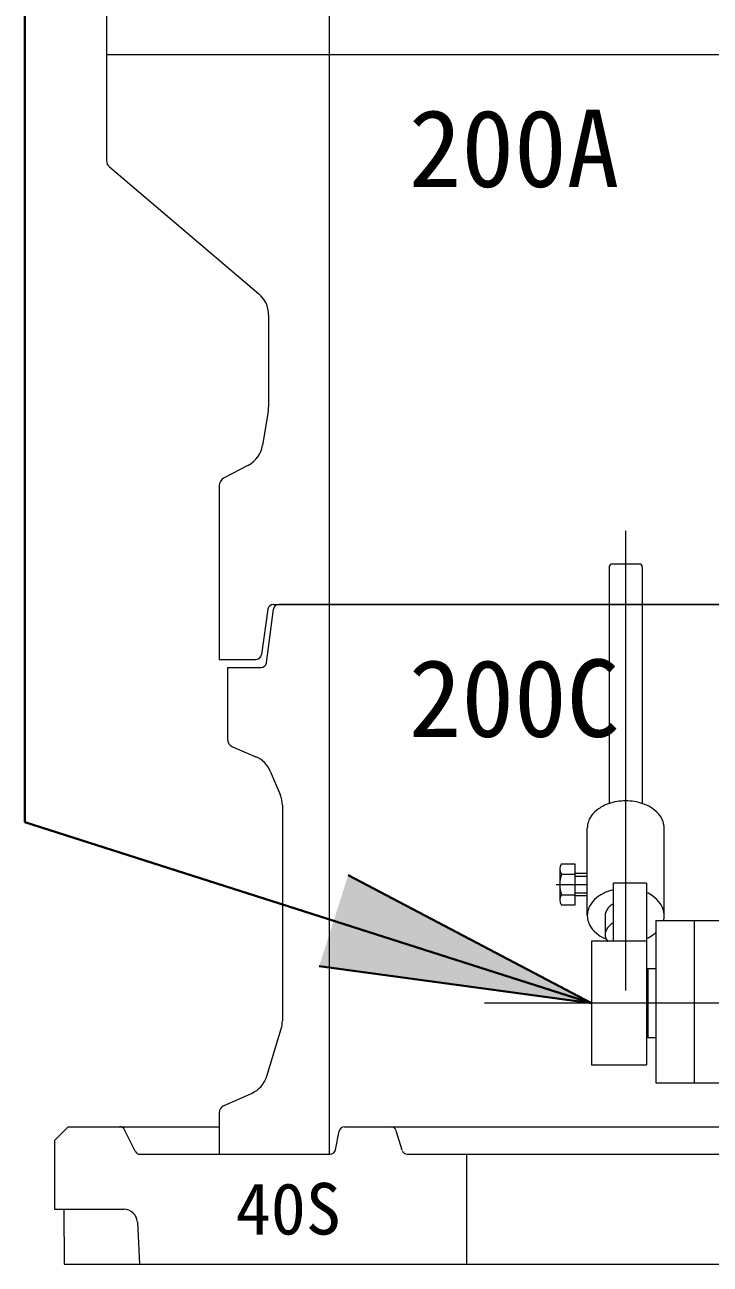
# Model space of a CAD drawing. Units: millimetres at full size, sheet at 1:20; details may follow other scales. Extents: x -5803 to 5817, y -3160 to 3160.
# Drawn here: x -3708.8 to -3459.3, y 1990 to 2440.8 of the extents above; entities that cross this region are included whole.
import ezdxf
from ezdxf.enums import TextEntityAlignment as Align

# ---------------------------------------------------------------- set-up
doc = ezdxf.new("R2010")
doc.units = ezdxf.units.MM
doc.header["$LTSCALE"] = 20
for name, color, linetype, lineweight in [('0-7_TEMP01', 3, 'Continuous', 18), ('0-9_躯体', 7, 'Continuous', 9), ('0-E_寸法', 1, 'Continuous', 40), ('1-3_補修弁', 7, 'Continuous', 9)]:
    doc.layers.add(name, color=color, linetype=linetype, lineweight=lineweight)
doc.layers.add('0-F_注釈', color=1, linetype='Continuous')
doc.styles.add('ＭＳ ゴシック', font='')
doc.styles.get('ＭＳ ゴシック').set_extended_font_data('MS Gothic')

msp = doc.modelspace()

# ---------------------------------------------------------------- linework, layer by layer
at = {"layer": '0-7_TEMP01'}
for p, q in [((-3490.06, 2089.54), (-3490.06, 2256.73)), ((-3515.42, 2128.11), (-3504.07, 2128.11)), ((-3227.56, 2084.99), (-3541.46, 2084.99))]:
    msp.add_line(p, q, dxfattribs=at)
at = {"layer": '0-9_躯体'}
for p, q in [((-3679.07, 2479.98), (-3679.07, 2429.98)), ((-3598.06, 2479.98), (-3598.06, 2429.98)), ((-3679.07, 2429.98), (-3348.06, 2429.98)), ((-3679.07, 2429.98), (-3679.07, 2391.39)), ((-3598.06, 2429.98), (-3598.06, 2229.98)), ((-3677.99, 2389.09), (-3623.66, 2342.98)), ((-3620.07, 2335.3), (-3620.07, 2301.81)), ((-3620.2, 2300.16), (-3622.26, 2287.85)), ((-3627.41, 2280.66), (-3636.48, 2275.83)), ((-3638.07, 2273.19), (-3638.07, 2229.98)), ((-3638.07, 2229.98), (-3638.07, 2209.99)), ((-3620.31, 2228.26), (-3622.63, 2211.7)), ((-3620.84, 2208.72), (-3618.3, 2228.24)), ((-3618.33, 2229.98), (-3348.06, 2229.98)), ((-3348.06, 2229.98), (-3616.31, 2229.98)), ((-3598.06, 2229.98), (-3598.06, 2029.98)), ((-3638.07, 2209.99), (-3624.61, 2209.99)), ((-3635.07, 2206.99), (-3622.83, 2206.99)), ((-3635.07, 2206.99), (-3635.07, 2180.96)), ((-3633.25, 2178.2), (-3624.75, 2174.56)), ((-3619.49, 2169.3), (-3615.88, 2160.87)), ((-3615.06, 2156.93), (-3615.06, 2078.47)), ((-3620.72, 2058.39), (-3615.5, 2075.56)), ((-3636.27, 2047.77), (-3626.29, 2052.14)), ((-3638.07, 2045.02), (-3638.07, 2029.98)), ((-3698.06, 2034.99), (-3693.07, 2039.99)), ((-3693.07, 2039.99), (-3673.06, 2039.99)), ((-3673.06, 2039.99), (-3638.07, 2039.99)), ((-3668.62, 2031.09), (-3672.51, 2038.88)), ((-3595.74, 2031.59), (-3594.39, 2038.37)), ((-3592.43, 2039.99), (-3348.06, 2039.99)), ((-3571.49, 2031.41), (-3573.64, 2038.56)), ((-3698.06, 2034.99), (-3698.06, 2009.99)), ((-3666.83, 2029.98), (-3597.7, 2029.98)), ((-3638.07, 2029.98), (-3597.7, 2029.98)), ((-3569.58, 2029.98), (-3348.06, 2029.98)), ((-3569.58, 2029.98), (-3348.06, 2029.98)), ((-3548.06, 2029.98), (-3548.06, 1989.99)), ((-3698.06, 2009.99), (-3672.83, 2009.99)), ((-3694.62, 2009.99), (-3694.47, 1989.99)), ((-3667.83, 2005.23), (-3667.07, 1989.99)), ((-3694.47, 1989.99), (-3348.06, 1989.99))]:
    msp.add_line(p, q, dxfattribs=at)
for centre, radius, start, end in [((-3676.06, 2391.39), 3, 180, 230.195), ((-3630.06, 2335.3), 10, 0, 50.194), ((-3630.06, 2301.81), 10, 350.538, 0), ((-3632.12, 2289.49), 10, 298.072, 350.538), ((-3635.07, 2273.19), 3, 118.073, 180), ((-3618.33, 2227.98), 2, 90, 172.001), ((-3616.31, 2227.98), 2, 90, 172.569), ((-3624.61, 2211.99), 2, 270, 352.001), ((-3622.83, 2208.98), 2, 270, 352.569), ((-3632.07, 2180.96), 3, 180, 246.801), ((-3628.68, 2165.36), 10, 23.199, 66.801), ((-3625.07, 2156.93), 10, 0, 23.199), ((-3625.07, 2078.47), 10, 343.072, 0), ((-3630.3, 2061.3), 10, 293.629, 343.072), ((-3635.07, 2045.02), 3, 113.629, 180), ((-3674.3, 2037.99), 2, 26.565, 90), ((-3592.43, 2037.99), 2, 90, 168.691), ((-3575.55, 2037.99), 2, 16.7, 90), ((-3666.83, 2031.98), 2, 206.565, 270), ((-3597.7, 2031.98), 2, 270, 348.691), ((-3569.58, 2031.98), 2, 196.7, 270), ((-3672.83, 2004.98), 5, 2.862, 90)]:
    msp.add_arc(centre, radius, start, end, dxfattribs=at)
at = {"layer": '0-E_寸法'}
for p, q in [((-3708.83, 2150.77), (-3708.83, 2630.71)), ((-3502.56, 2084.99), (-3708.83, 2150.77)), ((-3502.56, 2084.99), (-3591.11, 2131.45)), ((-3502.56, 2084.99), (-3601.67, 2098.36))]:
    msp.add_line(p, q, dxfattribs=at)
msp.add_solid([(-3601.67, 2098.36), (-3591.11, 2131.45), (-3502.56, 2084.99)], dxfattribs=at)
at = {"layer": '1-3_補修弁'}
for p, q in [((-3496.06, 2243.65), (-3496.06, 2157.57)), ((-3485.07, 2244.64), (-3495.07, 2244.64)), ((-3484.06, 2243.65), (-3484.06, 2157.57)), ((-3504.07, 2116.8), (-3504.07, 2148.62)), ((-3476.06, 2116.8), (-3476.06, 2148.62)), ((-3514.07, 2133.74), (-3514.07, 2122.5)), ((-3513.47, 2135.62), (-3508.56, 2135.62)), ((-3508.56, 2135.62), (-3508.56, 2120.61)), ((-3513.49, 2131.87), (-3508.56, 2131.87)), ((-3504.07, 2132.11), (-3508.56, 2132.11)), ((-3508.56, 2131.12), (-3504.07, 2131.12)), ((-3482.57, 2128.64), (-3494.57, 2128.64)), ((-3494.57, 2107.49), (-3494.57, 2128.64)), ((-3482.57, 2128.64), (-3482.57, 2062.48)), ((-3513.49, 2124.36), (-3508.56, 2124.36)), ((-3508.56, 2125.11), (-3504.07, 2125.11)), ((-3508.56, 2124.12), (-3504.07, 2124.12)), ((-3508.56, 2120.61), (-3513.47, 2120.61)), ((-3497.57, 2116.8), (-3497.57, 2109.88)), ((-3479.07, 2114.99), (-3447.07, 2114.99)), ((-3479.07, 2114.99), (-3479.07, 2055.99)), ((-3465.06, 2055.99), (-3465.06, 2114.99)), ((-3482.57, 2107.49), (-3502.56, 2107.49)), ((-3502.56, 2107.49), (-3502.56, 2062.48)), ((-3482.07, 2072.49), (-3479.07, 2072.49)), ((-3502.56, 2062.48), (-3482.57, 2062.48)), ((-3479.07, 2055.99), (-3446.06, 2055.99))]:
    msp.add_line(p, q, dxfattribs=at)
for points in [[(-3482.07, 2097.49), (-3482.07, 2072.49), (-3482.57, 2072.98)], [(-3482.57, 2096.99), (-3482.07, 2097.49), (-3479.07, 2097.49)]]:
    msp.add_lwpolyline(points, dxfattribs=at)
for centre, radius, start, end in [((-3495.07, 2243.65), 1, 90, 180), ((-3485.07, 2243.65), 1, 0, 90), ((-3493.76, 2146.67), 10.9, 124.748, 144.1564), ((-3491.44, 2143.38), 14.93, 109.1437, 124.868), ((-3490.13, 2139.62), 18.91, 89.8112, 109.1422), ((-3490.01, 2139.62), 18.91, 70.8578, 90.1888), ((-3488.7, 2143.38), 14.93, 55.132, 70.8563), ((-3486.38, 2146.67), 10.9, 35.8436, 55.252), ((-3496.42, 2148.53), 7.64, 143.7701, 179.3066), ((-3483.72, 2148.53), 7.64, 0.6934, 36.2299), ((-3510.78, 2133.74), 3.29, 144.992, 214.565), ((-3501.65, 2128.11), 12.42, 162.412, 197.588), ((-3510.78, 2122.5), 3.29, 145.435, 215.008), ((-3493.76, 2114.85), 10.9, 124.748, 144.1564), ((-3491.44, 2111.55), 14.93, 109.1437, 124.868), ((-3492.65, 2116.43), 9.94, 101.1418, 111.7481), ((-3486.29, 2115.8), 10.08, 52.6097, 68.334), ((-3486.38, 2114.85), 10.9, 35.8436, 55.252), ((-3496.42, 2116.71), 7.64, 143.7701, 179.3066), ((-3493.47, 2116.76), 4.09, 143.7701, 179.3066), ((-3492.05, 2115.76), 5.84, 124.748, 144.1564), ((-3492.13, 2116.17), 5.45, 116.5579, 126.4811), ((-3483.72, 2116.71), 7.64, 0.6934, 36.2299), ((-3496.42, 2116.89), 7.64, 180.6934, 216.2299), ((-3483.17, 2116.81), 7.11, 345.1092, 359.9527), ((-3493.76, 2118.76), 10.9, 215.8436, 235.252), ((-3493.14, 2118.98), 11.45, 233.3321, 249.0563), ((-3493.47, 2109.83), 4.09, 143.7701, 179.3066), ((-3493.47, 2109.93), 4.09, 180.6934, 216.2299), ((-3492.05, 2108.83), 5.84, 124.748, 144.1564), ((-3492.13, 2109.25), 5.45, 116.5579, 126.4811), ((-3488.38, 2121.49), 14.29, 293.9882, 305.0681), ((-3482.18, 2113.46), 4.17, 298.8243, 318.2327), ((-3496.69, 2107.55), 0.095, 205.752, 225.1604)]:
    msp.add_arc(centre, radius, start, end, dxfattribs=at)

# ---------------------------------------------------------------- texts
at = {"layer": '0-F_注釈', "style": 'ＭＳ ゴシック'}
for s, height, p in [('200A', 28.15, (-3569.01, 2373.36)), ('200C', 28.15, (-3569.01, 2173.36)), ('40S', 18.77, (-3632.05, 1995.15))]:
    msp.add_text(s, height=height, dxfattribs=at).set_placement(p, align=Align.BOTTOM_LEFT)

doc.saveas('drawing.dxf')
